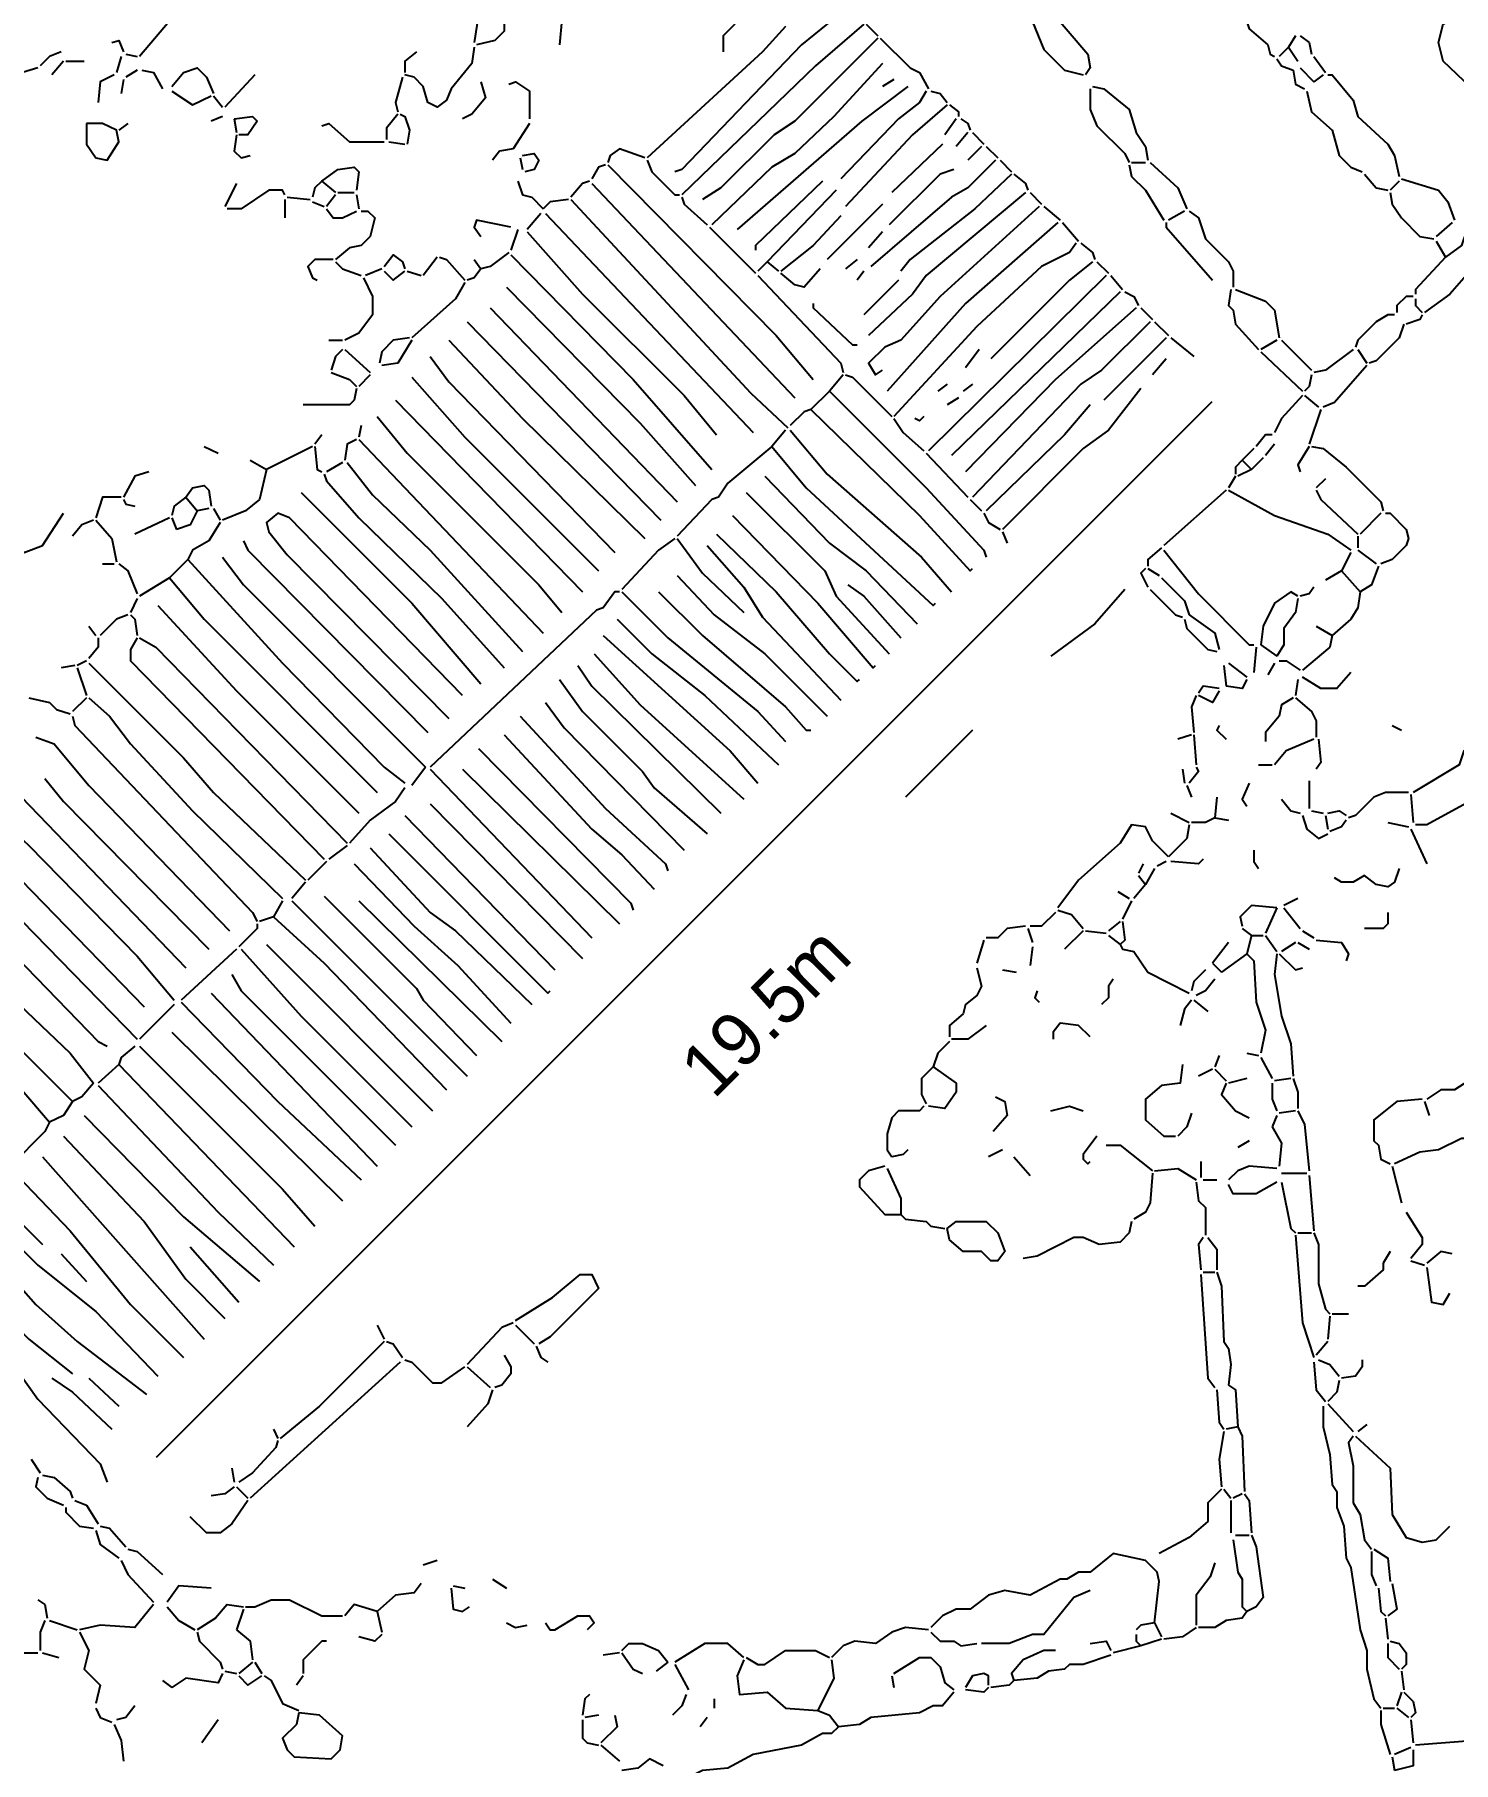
# Model space of a CAD drawing. Header units: millimetres. Extents: x 0 to 150953, y 0 to 85148.
# Drawn here: x 58317 to 76847, y 28669 to 51237 of the extents above; entities that cross this region are included whole.
import ezdxf
from ezdxf.enums import TextEntityAlignment as Align

# ---------------------------------------------------------------- set-up
doc = ezdxf.new("R2010")
doc.units = ezdxf.units.MM
for name, color, linetype in [('ANNOTATION', 3, 'Continuous'), ('LINEWORK', 7, 'Continuous'), ('RED_LINE', 1, 'Continuous')]:
    doc.layers.add(name, color=color, linetype=linetype)

msp = doc.modelspace()

# ---------------------------------------------------------------- linework, layer by layer
at = {"layer": 'LINEWORK'}
for points in [[(70866, 52366), (70897, 52095), (71348, 51402), (71499, 51041), (71770, 50770), (72011, 50709)], [(71077, 52457), (71258, 52186), (71469, 52005), (71559, 51583), (72072, 50980), (72102, 50800), (72041, 50709)], [(60200, 51553), (59688, 50950)], [(64208, 51583), (64117, 51493), (64057, 51131)], [(64208, 51583), (64449, 51432), (64449, 51282), (64328, 51161), (64087, 51101)], [(65322, 51523), (65202, 51432), (65172, 51101)], [(68818, 51493), (68335, 51101), (66769, 49474), (66678, 49444)], [(68125, 51342), (67823, 51011), (66317, 49625)], [(69149, 51372), (68516, 50830), (66769, 49142)], [(67462, 51372), (67311, 51221), (67311, 51011)], [(69179, 51372), (69330, 51221)], [(74151, 51402), (74181, 51312), (74422, 51101), (74452, 50980), (74512, 50950)], [(58664, 51011), (58513, 50950), (58392, 50830)], [(59327, 51131), (59417, 51161), (59477, 51011)], [(64057, 51071), (64027, 50860), (63756, 50528), (63695, 50378), (63575, 50287), (63454, 50348), (63394, 50559), (63274, 50679), (63153, 50709)], [(63304, 51011), (63153, 50890), (63153, 50739)], [(69330, 51191), (68245, 50107), (67974, 49926), (67281, 49233), (67040, 49082)], [(69360, 51191), (69752, 50800), (69872, 50739), (69993, 50528)], [(74693, 51071), (74572, 50950)], [(74783, 51221), (74693, 51071)], [(74693, 51071), (74813, 50890)], [(74844, 51221), (74964, 51131), (74994, 50980)], [(58362, 50800), (58061, 50709)], [(58694, 50890), (58543, 50709)], [(58724, 50890), (58965, 50890)], [(59447, 50950), (59387, 50739)], [(59507, 50980), (59658, 50950)], [(60110, 50559), (60261, 50739), (60441, 50800), (60562, 50679), (60652, 50468)], [(69390, 50860), (68757, 50167), (68245, 49685), (67944, 49504), (67160, 48751)], [(74542, 50920), (74603, 50830), (74753, 50770)], [(74844, 50800), (75024, 50619)], [(75024, 50950), (75175, 50739)], [(59357, 50709), (59176, 50619), (59146, 50348)], [(59477, 50649), (59447, 50468)], [(59658, 50770), (59507, 50679)], [(59718, 50770), (59869, 50739), (59989, 50528)], [(61195, 50709), (60803, 50287)], [(63123, 50679), (63033, 50348), (63063, 50227)], [(64147, 50619), (64208, 50408), (64027, 50197), (63906, 50137)], [(64509, 50589), (64599, 50619), (64780, 50498), (64780, 50137)], [(69721, 50559), (69119, 50107), (67492, 48691)], [(69541, 50649), (69390, 50559)], [(72132, 50559), (72283, 50528), (72614, 50257), (72704, 49956), (72825, 49775), (72855, 49594)], [(74753, 50770), (74783, 50589), (74904, 50528)], [(75145, 50709), (75024, 50619)], [(75205, 50709), (75265, 50709), (75537, 50378), (75597, 50167), (75989, 49805), (76079, 49655), (76139, 49384)], [(60110, 50498), (60381, 50318), (60622, 50438)], [(60652, 50438), (60773, 50287)], [(69962, 50498), (69872, 50348), (69601, 50137), (68848, 49353)], [(70023, 50498), (70143, 50468), (70234, 50348)], [(72102, 50528), (72102, 50257), (72192, 50046), (72554, 49685), (72614, 49564)], [(74934, 50498), (74994, 50227), (75265, 49986), (75356, 49655), (75506, 49504), (75657, 49444)], [(60773, 50167), (60622, 50107)], [(60923, 50137), (61164, 50167), (61225, 50107), (61104, 49926), (60984, 49926)], [(60923, 50137), (60954, 49956)], [(63063, 50197), (62912, 50016), (62912, 49866)], [(63093, 50197), (63153, 50167), (63213, 49986), (63183, 49805)], [(70234, 50318), (69782, 49926), (68908, 48992)], [(70354, 50137), (70204, 49926)], [(70264, 50318), (70384, 50227), (70384, 50167)], [(70414, 50137), (70505, 50077), (70535, 49986)], [(59537, 50077), (59417, 49986)], [(60954, 49926), (60923, 49715), (61014, 49625), (61134, 49655)], [(62068, 50046), (62159, 50077), (62430, 49835), (62882, 49835)], [(64780, 50077), (64569, 49745)], [(70505, 49956), (70354, 49775)], [(70565, 49956), (70716, 49805)], [(62942, 49835), (63153, 49805)], [(64569, 49745), (64388, 49715), (64298, 49594)], [(64690, 49655), (64840, 49685), (64901, 49594), (64840, 49474), (64720, 49444)], [(66287, 49625), (65955, 49745), (65835, 49655), (65805, 49564)], [(70173, 49805), (69511, 49173)], [(70686, 49775), (70505, 49594)], [(70746, 49775), (70897, 49625)], [(62068, 49323), (62279, 49474), (62490, 49504), (62550, 49444), (62520, 49203)], [(64660, 49625), (64690, 49474)], [(65774, 49534), (65684, 49504), (65594, 49353)], [(65805, 49534), (68004, 47305), (68486, 46732)], [(66317, 49594), (66377, 49444), (66678, 49142), (66739, 49142)], [(70866, 49594), (70505, 49233), (70294, 49112), (69239, 48208)], [(70324, 49474), (70143, 49414), (69480, 48751)], [(70927, 49594), (71077, 49444)], [(72614, 49534), (72644, 49384), (72825, 49203), (73066, 48811)], [(72644, 49564), (72825, 49564)], [(72885, 49564), (73247, 49233), (73367, 48962)], [(60954, 49293), (60803, 48992)], [(61586, 49142), (61556, 49203), (61375, 49203), (61014, 48962), (60833, 48962)], [(62068, 49323), (61978, 49233), (61948, 49112)], [(62068, 49323), (62249, 49173)], [(64629, 49323), (64690, 49142), (64810, 49112), (64961, 48962)], [(65563, 49323), (65473, 49293), (65322, 49112)], [(65594, 49293), (68245, 46491)], [(68607, 49323), (67733, 48480), (67733, 48419)], [(68787, 49203), (67884, 48269)], [(71077, 49414), (70595, 48962), (69752, 48299), (69631, 48148)], [(71107, 49414), (71258, 49293), (71288, 49203)], [(75687, 49414), (75838, 49233), (75989, 49203)], [(76139, 49323), (76019, 49203)], [(76169, 49353), (76651, 49203), (76772, 49052), (76862, 48811)], [(61586, 49082), (61586, 48841)], [(61616, 49112), (61918, 49082)], [(61948, 49052), (62098, 48992)], [(62249, 49142), (62129, 48992)], [(62279, 49173), (62490, 49173)], [(62520, 49142), (62550, 48962)], [(65292, 49082), (65051, 49052), (64961, 48962)], [(65322, 49082), (67673, 46551), (68155, 46099)], [(66769, 49112), (66799, 49022), (67100, 48751)], [(69390, 49022), (68667, 48299)], [(71258, 49173), (69962, 48088), (69782, 47847), (69209, 47305)], [(71439, 48992), (70143, 47817), (69631, 47244), (69420, 47154), (69209, 46943), (69300, 46792), (69390, 46853)], [(71318, 49173), (71469, 49022)], [(71499, 48992), (71710, 48811)], [(76019, 49173), (76049, 49022), (76169, 48841), (76410, 48600), (76591, 48570)], [(62129, 48962), (62219, 48841), (62340, 48841), (62520, 48932)], [(62581, 48932), (62671, 48932), (62761, 48841), (62701, 48600), (62581, 48480), (62430, 48449), (62249, 48299)], [(64539, 48721), (64087, 48811), (64057, 48721), (64147, 48600)], [(64931, 48901), (64750, 48691)], [(64991, 48901), (67703, 46039)], [(68848, 48871), (68486, 48480), (68064, 48148)], [(71680, 48781), (70475, 47726), (69450, 46581)], [(71740, 48781), (71951, 48540)], [(73096, 48781), (73096, 48721), (73699, 48028)], [(73337, 48932), (73126, 48811)], [(73397, 48932), (73518, 48841), (73608, 48570), (73910, 48269), (73970, 48148), (73970, 47937)], [(76832, 48781), (76621, 48600)], [(64629, 48691), (64539, 48419)], [(64750, 48660), (65473, 47847), (66799, 46521), (67221, 46009)], [(67130, 48721), (67733, 48118)], [(69390, 48660), (69209, 48449)], [(76621, 48540), (76742, 48329)], [(77013, 48660), (76953, 48480), (76742, 48329)], [(62219, 48299), (61978, 48299), (61888, 48208), (61948, 48058), (62008, 48028)], [(62882, 48208), (63002, 48359), (63123, 48269), (63153, 48178)], [(63575, 48329), (63394, 48088)], [(63605, 48329), (63695, 48299), (63936, 48028)], [(64057, 48299), (64147, 48178)], [(64509, 48389), (64268, 48208), (64147, 48178)], [(64539, 48359), (66136, 46732), (67160, 45557)], [(69059, 48299), (68908, 48178)], [(71921, 48510), (71831, 48389), (71469, 48208), (70625, 47425), (69541, 46250)], [(71981, 48510), (72132, 48389), (72162, 48299)], [(76742, 48329), (76350, 47907), (76350, 47847)], [(62249, 48269), (62340, 48178), (62581, 48088)], [(62852, 48178), (62641, 48088)], [(62882, 48148), (63002, 48028), (63153, 48148)], [(63183, 48148), (63364, 48088)], [(64147, 48178), (64057, 48058), (63967, 48028)], [(67884, 48269), (67763, 48148)], [(67763, 48088), (68848, 46943), (68878, 46822)], [(67884, 48269), (68034, 48148)], [(68577, 48178), (68366, 47937), (68245, 47967), (68064, 48118)], [(69149, 48148), (69059, 48028)], [(72313, 48088), (69993, 45798)], [(72132, 48269), (71831, 48028), (70806, 47003)], [(72192, 48269), (72343, 48118)], [(72373, 48088), (72524, 47907)], [(77013, 48088), (76802, 47847), (76471, 47606)], [(62611, 48058), (62731, 47817), (62731, 47576), (62550, 47335), (62370, 47244)], [(63936, 47998), (63816, 47787), (63243, 47274)], [(64479, 47937), (66226, 46160), (66949, 45346)], [(69601, 48028), (69149, 47576)], [(72493, 47877), (70294, 45738)], [(72554, 47877), (72674, 47817), (72734, 47696)], [(73940, 47907), (73910, 47696), (73970, 47636), (74000, 47455), (74301, 47124)], [(74000, 47907), (74392, 47756), (74512, 47636), (74572, 47274)], [(64268, 47666), (66708, 45135)], [(68486, 47726), (68486, 47666), (68998, 47184), (69059, 47184)], [(72704, 47666), (71650, 46732), (70475, 45527)], [(72765, 47666), (72915, 47515)], [(76320, 47817), (76230, 47817), (76109, 47696), (76109, 47606)], [(76350, 47787), (76350, 47696), (76441, 47606)], [(63967, 47485), (66498, 44894)], [(72885, 47485), (72252, 46853), (71981, 46672), (70565, 45195)], [(72945, 47485), (73126, 47305)], [(76079, 47576), (75989, 47576), (75838, 47485), (75597, 47244), (75567, 47154)], [(76199, 47455), (76139, 47274), (75838, 46973), (75748, 46943)], [(76441, 47576), (76410, 47515), (76230, 47455)], [(62159, 47244), (62340, 47244)], [(63213, 47274), (63002, 47244), (62852, 47094), (62822, 46943)], [(63243, 47244), (63063, 46943), (62852, 46913)], [(63726, 47244), (64690, 46220), (66287, 44653)], [(73096, 47274), (72283, 46461)], [(73156, 47274), (73458, 47033)], [(74542, 47244), (74331, 47124)], [(74603, 47244), (74994, 46853)], [(62340, 47124), (62249, 47033), (62189, 46853)], [(62370, 47124), (62701, 46822)], [(63484, 47033), (63726, 46702), (65895, 44472)], [(70655, 47124), (70475, 46883)], [(73096, 47003), (72915, 46792)], [(74331, 47094), (74874, 46581)], [(75537, 47124), (75175, 46853), (75024, 46822)], [(75597, 47124), (75717, 46943)], [(62189, 46822), (62430, 46732), (62520, 46642)], [(62701, 46792), (62550, 46642)], [(63243, 46762), (63936, 45979), (65684, 44231)], [(68878, 46792), (68697, 46581)], [(68908, 46792), (68998, 46762), (69511, 46250)], [(74994, 46792), (74964, 46642), (74904, 46581)], [(75717, 46913), (75296, 46431), (75145, 46370)], [(62520, 46612), (62490, 46461), (62430, 46401), (61827, 46401)], [(68697, 46581), (68456, 46340)], [(68697, 46581), (69962, 45316), (70716, 44502), (70746, 44412)], [(70234, 46672), (70113, 46581)], [(70384, 46491), (70234, 46401)], [(70565, 46672), (70445, 46581)], [(72765, 46612), (72343, 46069), (72011, 45828), (70957, 44774)], [(74874, 46521), (74603, 46220), (74512, 46039)], [(74904, 46521), (75085, 46370)], [(63033, 46461), (65473, 43960)], [(68456, 46340), (68366, 46310), (68185, 46129)], [(68456, 46340), (69872, 44954), (70535, 44231), (70565, 44261)], [(72102, 46401), (71770, 46009), (70746, 45015)], [(75115, 46340), (74964, 45888)], [(62581, 46129), (62550, 45979)], [(62791, 46250), (63183, 45768), (64901, 44050), (65202, 43689)], [(68125, 46069), (67944, 45858)], [(68185, 46069), (68667, 45497), (69902, 44412), (70294, 43960)], [(69541, 46220), (69661, 46039), (69932, 45798)], [(69932, 46250), (69872, 46190), (69812, 46220)], [(60532, 45858), (60713, 45768)], [(61948, 45858), (61345, 45557)], [(62068, 46009), (61978, 45888)], [(61978, 45858), (62008, 45557), (62068, 45527)], [(62520, 45949), (62400, 45888), (62370, 45677)], [(62550, 45949), (64961, 43418)], [(67944, 45858), (67371, 45376), (67251, 45195), (67160, 45165), (66708, 44683)], [(67944, 45858), (68396, 45316), (70053, 43779), (70083, 43809)], [(74241, 45828), (74090, 45677)], [(74482, 46009), (74392, 46009), (74271, 45858)], [(74512, 45888), (74392, 45738)], [(74964, 45858), (74813, 45617), (74844, 45527)], [(74994, 45858), (75145, 45828), (75446, 45587), (75898, 45135), (75928, 45015)], [(61134, 45677), (61345, 45557)], [(62340, 45647), (62129, 45527)], [(62400, 45647), (62731, 45226), (63484, 44502), (64690, 43177)], [(69962, 45768), (70505, 45195)], [(74090, 45677), (74000, 45587), (74000, 45497)], [(74090, 45677), (74211, 45557)], [(74362, 45708), (74211, 45557)], [(59809, 45527), (59628, 45467), (59477, 45195)], [(61345, 45557), (61255, 45165), (61074, 45015), (60773, 44894)], [(62098, 45497), (62129, 45406), (62550, 44924), (63635, 43870), (64449, 42966)], [(67853, 45467), (68697, 44593), (69179, 44231), (69842, 43538)], [(74000, 45467), (73910, 45316)], [(74211, 45557), (74030, 45467)], [(75175, 45436), (75055, 45316)], [(59447, 45195), (59206, 45195), (59116, 44924)], [(59477, 45165), (59507, 45105), (59628, 45075)], [(60291, 45195), (60140, 45075), (60110, 44954)], [(60291, 45195), (60381, 45316), (60532, 45346), (60592, 45286), (60622, 45075)], [(60291, 45195), (60441, 45015)], [(61797, 45256), (63243, 43809), (64147, 42755)], [(67612, 45256), (68637, 44231), (68787, 43900), (69480, 43147)], [(70535, 45165), (70686, 45015)], [(73879, 45286), (73066, 44563)], [(73910, 45286), (74512, 44954), (75205, 44713), (75506, 44502)], [(75055, 45286), (75115, 45165), (75597, 44713)], [(58091, 44984), (57941, 44774), (58031, 44593), (58182, 44472), (58423, 44563), (58694, 44984)], [(60080, 44924), (59628, 44713)], [(60110, 44924), (60170, 44774)], [(60441, 45015), (60351, 44834), (60170, 44774)], [(60592, 45045), (60441, 45015)], [(60652, 45045), (60743, 44894)], [(63906, 42604), (61647, 44924), (61496, 44984), (61345, 44864), (61375, 44743), (61616, 44442), (63726, 42303)], [(67432, 44954), (68546, 43809), (69269, 42966), (69300, 42996)], [(70716, 44984), (70776, 44864), (70927, 44774)], [(75898, 44984), (75627, 44713)], [(75958, 44984), (76019, 44984), (76230, 44774), (76260, 44653), (76230, 44563), (76049, 44382), (75898, 44322)], [(59085, 44894), (58935, 44834), (58814, 44683)], [(59116, 44894), (59327, 44653), (59387, 44352)], [(60743, 44864), (60592, 44623), (60381, 44502), (60321, 44382)], [(67221, 44713), (68004, 43960), (68697, 43147), (69059, 42785), (69089, 42815)], [(70957, 44743), (71017, 44593)], [(61044, 44623), (61104, 44502), (63454, 42122)], [(66678, 44653), (66467, 44502), (65985, 43990)], [(66708, 44653), (67040, 44201), (67582, 43689)], [(67100, 44563), (67582, 44020), (67823, 43629), (68848, 42544)], [(73036, 44533), (72855, 44382), (72855, 44292)], [(73066, 44502), (73518, 43930), (74181, 43267), (74241, 43267)], [(75506, 44472), (75386, 44231)], [(75597, 44683), (75597, 44533)], [(75597, 44502), (75838, 44322)], [(59206, 44322), (59357, 44322)], [(59417, 44322), (59537, 44231), (59658, 43930)], [(60321, 44382), (60080, 44141)], [(60321, 44382), (61556, 43026), (62882, 41670), (63153, 41459)], [(60773, 44412), (61044, 44050), (63424, 41670)], [(72825, 44261), (72765, 44201), (72855, 44020)], [(72855, 44261), (73006, 44171)], [(75868, 44292), (75778, 44050), (75627, 43960)], [(60080, 44141), (59688, 43900)], [(60080, 44141), (60532, 43599), (62791, 41339)], [(66708, 44171), (67191, 43659), (67853, 43147), (68667, 42333)], [(68938, 44050), (69149, 43900), (69631, 43357)], [(73036, 44141), (73337, 43840), (73397, 43659)], [(75024, 44020), (74964, 43930), (74844, 43900)], [(75386, 44231), (75175, 44111)], [(75386, 44231), (75627, 43960)], [(59658, 43870), (59568, 43689)], [(65955, 43960), (65895, 43960), (65744, 43749)], [(65985, 43960), (66588, 43357), (67763, 42393), (68125, 42002)], [(66467, 43960), (67040, 43388), (68125, 42454), (68396, 42152), (68456, 42152)], [(72554, 43990), (72162, 43538), (71590, 43116)], [(72885, 43990), (73217, 43659), (73307, 43629)], [(74813, 43900), (74723, 43960), (74512, 43809), (74362, 43508), (74331, 43267)], [(74813, 43870), (74783, 43689), (74633, 43478), (74633, 43267), (74542, 43116)], [(75627, 43960), (75597, 43749), (75506, 43599), (75265, 43388)], [(59537, 43659), (59387, 43599), (59176, 43388)], [(59568, 43659), (59628, 43599), (59658, 43388)], [(59929, 43779), (60954, 42664), (62550, 41068)], [(65744, 43749), (65654, 43719), (63484, 41670)], [(65925, 43599), (66377, 43147), (67070, 42604), (68034, 41700)], [(73337, 43599), (73367, 43478), (73638, 43207), (73759, 43177)], [(73397, 43659), (73729, 43418), (73789, 43207)], [(59025, 43508), (59116, 43388)], [(59146, 43357), (59146, 43237), (59025, 43086)], [(59658, 43357), (59568, 43207), (59568, 43056), (62098, 40465)], [(59688, 43357), (59899, 43237), (62400, 40676)], [(65744, 43388), (67401, 41881), (67763, 41459)], [(75265, 43388), (75235, 43237), (74874, 42936)], [(75055, 43508), (75265, 43388)], [(65624, 43147), (66226, 42484), (67582, 41248)], [(74271, 43237), (74241, 42906)], [(74331, 43267), (74542, 43116)], [(58844, 42996), (58664, 42966)], [(58995, 43056), (58875, 42996)], [(58875, 42966), (58995, 42604)], [(59025, 43026), (60261, 41791), (60652, 41339), (61857, 40194)], [(65413, 42996), (65594, 42725), (67281, 41068)], [(73849, 42996), (73879, 42725)], [(73910, 43026), (74151, 42845)], [(74512, 43026), (74422, 42875)], [(74572, 43056), (74663, 43056), (74844, 42936)], [(75506, 42906), (75326, 42695), (75115, 42695), (74874, 42845)], [(65172, 42815), (65473, 42393), (66256, 41610), (66407, 41399), (67100, 40796)], [(73789, 42695), (73578, 42725), (73518, 42634)], [(73789, 42664), (73699, 42514), (73518, 42604)], [(74151, 42815), (74090, 42695), (73879, 42725)], [(74813, 42815), (74783, 42604)], [(58242, 42574), (58513, 42514), (58603, 42423), (58784, 42363)], [(58995, 42574), (58814, 42393)], [(59025, 42574), (59296, 42333), (59568, 41971), (60381, 41098), (61556, 39953)], [(64991, 42514), (65232, 42182), (66799, 40585)], [(73488, 42604), (73427, 42454)], [(73427, 42454), (73458, 42122)], [(74753, 42574), (74603, 42484), (74572, 42333), (74392, 42122), (74392, 42002)], [(74783, 42574), (74994, 42393), (75055, 42273), (75055, 42062)], [(58814, 42333), (58844, 42213), (61164, 39772), (61225, 39651)], [(64660, 42333), (65774, 41128), (66558, 40405), (66588, 40314)], [(73789, 42213), (73759, 42152), (73879, 42032)], [(76049, 42213), (76169, 42152)], [(77495, 42243), (77375, 42243), (77224, 42062), (77164, 42062), (76983, 41881), (76923, 41700), (76320, 41339)], [(58332, 42062), (58573, 41971), (59025, 41429), (60863, 39531)], [(64449, 42092), (65594, 40857), (65985, 40525), (66407, 40073)], [(70565, 42152), (69691, 41278)], [(73427, 42092), (73247, 42032)], [(73458, 42092), (73488, 41700)], [(75024, 42032), (74663, 41881), (74512, 41700)], [(75085, 42032), (75115, 41730), (75055, 41640)], [(77706, 42002), (77676, 41730), (77495, 41459), (76501, 40917), (76350, 40917)], [(64117, 41911), (66106, 39892), (66136, 39802)], [(57278, 41550), (58242, 40646), (59658, 39199), (60140, 38627)], [(57971, 41580), (58031, 41399), (60291, 39049)], [(63424, 41670), (63243, 41429)], [(63484, 41640), (65594, 39441)], [(63906, 41640), (65955, 39621)], [(73307, 41640), (73337, 41459)], [(73488, 41670), (73518, 41610), (73397, 41459)], [(74301, 41700), (74482, 41700)], [(58453, 41520), (58694, 41218), (60592, 39290)], [(63153, 41399), (63033, 41218), (62701, 40977), (62430, 40676)], [(73367, 41429), (73427, 41278)], [(74181, 41459), (74090, 41248), (74151, 41158)], [(74964, 41489), (74964, 41128)], [(76260, 41339), (75958, 41339), (75808, 41278), (75567, 41037), (75476, 41007)], [(76290, 41309), (76320, 40947)], [(57127, 41128), (57699, 40646), (59748, 38537)], [(63484, 41188), (65473, 39169)], [(73759, 41278), (73729, 41007)], [(74603, 41248), (74723, 41098), (74844, 41068)], [(74994, 41098), (75145, 41068)], [(75205, 41068), (75356, 41098), (75446, 41037)], [(63153, 41037), (65112, 39019)], [(73126, 40495), (72915, 40706), (72825, 40887), (72644, 40917), (72493, 40676), (71951, 40194), (71680, 39832)], [(73397, 40917), (73367, 40736), (73126, 40495)], [(73156, 41068), (73397, 40947)], [(73729, 41007), (73608, 40947), (73427, 40947)], [(73729, 41007), (73910, 40977)], [(74874, 41037), (74934, 40857), (75085, 40736), (75205, 40796)], [(75175, 41037), (75205, 40857)], [(75446, 40977), (75386, 40887), (75235, 40827)], [(75989, 40947), (76260, 40887)], [(76290, 40857), (76501, 40405)], [(62400, 40646), (62159, 40465)], [(62942, 40796), (65021, 38717), (65051, 38748)], [(56253, 40465), (57639, 39019), (58784, 37934), (59085, 37542)], [(57248, 40525), (57308, 40525), (59658, 38115)], [(62129, 40435), (61888, 40194)], [(62490, 40405), (63274, 39591), (63846, 39079), (64539, 38326)], [(62701, 40616), (63484, 39772), (63816, 39531), (64810, 38567)], [(72795, 40405), (72734, 40284)], [(73096, 40435), (72976, 40375)], [(73578, 40465), (73518, 40405), (73156, 40435)], [(74241, 40585), (74241, 40435), (74301, 40344)], [(57037, 40344), (57127, 40164), (59146, 38085), (59266, 38024)], [(72734, 40254), (72825, 40134)], [(72945, 40344), (72825, 40134)], [(76139, 40344), (76079, 40164), (75989, 40103), (75838, 40134), (75687, 40254), (75537, 40164), (75386, 40164), (75296, 40224)], [(56103, 40013), (58814, 37301)], [(61857, 40164), (61677, 39953)], [(62098, 39983), (63304, 38778), (63394, 38627), (64087, 37904)], [(72463, 40043), (72614, 39953)], [(72825, 40134), (72674, 39953)], [(74813, 39953), (74633, 39862)], [(55801, 39742), (56615, 38898), (58151, 37452), (58513, 37030)], [(61556, 39923), (61436, 39712)], [(61677, 39923), (63967, 37633)], [(62550, 39923), (64419, 38085)], [(71650, 39772), (71469, 39591), (71318, 39591)], [(71680, 39802), (71861, 39742), (72011, 39561)], [(72644, 39923), (72524, 39682)], [(74542, 39832), (74211, 39862), (74060, 39712), (74090, 39591)], [(74542, 39832), (74392, 39501)], [(74633, 39832), (74844, 39561)], [(75989, 39772), (75989, 39621), (75928, 39561), (75687, 39561)], [(61225, 39621), (61225, 39561), (60984, 39320)], [(61436, 39712), (61255, 39651)], [(61436, 39712), (62098, 39109), (63695, 37452)], [(71258, 39591), (71017, 39561), (70897, 39441), (70746, 39441)], [(71288, 39561), (71348, 39380)], [(72011, 39531), (71770, 39290)], [(72041, 39531), (72313, 39501)], [(72493, 39651), (72343, 39531)], [(72524, 39651), (72554, 39410), (72493, 39350)], [(74090, 39561), (74211, 39471)], [(74874, 39531), (75024, 39441)], [(60954, 39290), (60230, 38627)], [(61014, 39290), (61797, 38416), (63243, 36970)], [(61345, 39350), (63515, 37181)], [(70716, 39410), (70625, 39109)], [(71348, 39320), (71318, 39079)], [(72343, 39471), (72493, 39350)], [(72493, 39350), (72524, 39290), (72674, 39260), (72855, 38989), (73397, 38717)], [(73910, 39380), (73699, 39109)], [(74211, 39471), (74151, 39230)], [(74211, 39471), (74362, 39471)], [(74392, 39471), (74542, 39260)], [(74783, 39380), (74603, 39260)], [(74813, 39380), (74964, 39290)], [(75055, 39410), (75386, 39380), (75476, 39230), (75446, 39139)], [(70625, 39049), (70686, 38808), (70625, 38687), (70475, 38567), (70445, 38446), (70264, 38296), (70264, 38145)], [(73699, 39109), (73819, 38989)], [(74151, 39230), (73819, 38989)], [(74151, 39230), (74241, 39139), (74271, 38597), (74392, 38235), (74331, 37934)], [(74542, 39230), (74512, 38958), (74603, 38416), (74723, 38055), (74753, 37633)], [(74572, 39230), (74783, 39019), (74874, 39049)], [(60893, 38958), (61014, 38748), (63033, 36729)], [(70957, 39019), (71138, 38989)], [(72403, 38898), (72343, 38808), (72343, 38657), (72252, 38567)], [(73608, 39019), (73458, 38868), (73427, 38748)], [(73729, 38898), (73608, 38748), (73488, 38687)], [(60230, 38597), (61496, 37301), (62581, 36277)], [(60622, 38717), (62791, 36458)], [(71409, 38748), (71379, 38657), (71439, 38597)], [(73427, 38627), (73337, 38506), (73277, 38296)], [(73458, 38627), (73638, 38476)], [(60140, 38567), (59688, 38115)], [(60110, 38205), (62340, 36006)], [(70746, 38296), (70505, 38115), (70294, 38115)], [(72102, 38145), (71951, 38296), (71710, 38326), (71620, 38205), (71620, 38115)], [(59628, 38024), (59447, 37874), (59417, 37783)], [(59688, 38024), (61556, 36156), (61978, 35674)], [(70264, 38085), (70113, 37934), (70053, 37753)], [(74151, 37934), (74301, 37904)], [(59417, 37783), (59146, 37542)], [(59417, 37783), (61707, 35403)], [(70053, 37753), (69902, 37603), (69902, 37392), (69962, 37271)], [(70053, 37753), (70354, 37542), (70354, 37422), (70204, 37211), (69993, 37241)], [(73307, 37783), (73277, 37542), (73036, 37512), (72825, 37331), (72825, 37060), (73066, 36849), (73217, 36849)], [(73699, 37723), (73518, 37633)], [(73789, 37904), (73729, 37753)], [(73729, 37723), (73879, 37572)], [(74331, 37874), (74482, 37603)], [(59085, 37542), (58935, 37362), (58814, 37301)], [(59146, 37512), (60713, 35855), (61436, 35162)], [(73879, 37542), (73819, 37392), (74000, 37181), (74181, 37090)], [(74151, 37603), (73910, 37542)], [(74482, 37542), (74482, 37331), (74542, 37181)], [(74723, 37603), (74512, 37572)], [(74753, 37603), (74813, 37422), (74813, 37211)], [(77224, 37572), (77043, 37572), (76862, 37452), (76682, 37452), (76501, 37331)], [(58814, 37301), (58694, 37120), (58513, 37030)], [(69932, 37241), (69872, 37181), (69601, 37181), (69511, 37090), (69450, 36879), (69450, 36669), (69511, 36578)], [(70866, 37362), (70987, 37301), (71017, 37120), (70836, 36910)], [(71590, 37181), (71831, 37241), (72011, 37181)], [(76441, 37331), (76109, 37301), (75808, 37060), (75808, 36789), (75868, 36729), (75898, 36548), (76019, 36488)], [(76471, 37301), (76531, 37120)], [(58513, 37030), (58453, 36910), (58001, 36458)], [(58965, 37120), (60261, 35795), (61255, 34951)], [(73427, 37151), (73367, 36970), (73247, 36849)], [(74542, 37120), (74482, 36970)], [(74783, 37181), (74572, 37151)], [(74813, 37181), (74904, 37000), (74964, 36397)], [(58694, 36849), (59748, 35735), (60291, 34981), (60803, 34469)], [(72192, 36849), (72011, 36608), (72011, 36548), (72072, 36488), (72102, 36518)], [(74181, 36789), (74030, 36699)], [(74482, 36970), (74603, 36759), (74572, 36458)], [(77284, 36970), (77043, 36819), (76953, 36819), (76651, 36669), (76410, 36638), (76079, 36488)], [(58423, 36578), (60532, 34198)], [(69721, 36669), (69661, 36608), (69511, 36578)], [(70957, 36669), (70776, 36578)], [(71107, 36578), (71318, 36337)], [(72313, 36729), (72493, 36729), (72915, 36397)], [(58001, 36427), (58784, 35614), (59568, 34650), (60261, 33957)], [(69420, 36458), (69209, 36397), (69089, 36277), (69089, 36186), (69420, 35825), (69631, 35825)], [(69450, 36427), (69631, 36036), (69631, 35825)], [(72915, 36367), (72885, 35976), (72825, 35855), (72674, 35765)], [(72945, 36397), (73247, 36427), (73488, 36277)], [(73548, 36518), (73548, 36307)], [(74542, 36427), (74181, 36458), (74030, 36397), (73910, 36277)], [(74603, 36367), (74934, 36367)], [(74964, 36337), (75024, 35614)], [(76049, 36458), (76169, 35976)], [(73488, 36247), (73518, 36006), (73608, 35915), (73608, 35554)], [(73578, 36277), (73759, 36277)], [(74542, 36247), (74271, 36096), (73970, 36096), (73910, 36217)], [(74603, 36247), (74723, 35644), (74783, 35584)], [(57820, 36036), (58423, 35433)], [(57549, 35674), (57880, 35162), (58332, 34650), (58875, 34168), (59778, 33475)], [(69631, 35825), (69691, 35765), (69962, 35735), (70023, 35674), (70204, 35644)], [(72644, 35735), (72614, 35584), (72493, 35463), (72222, 35433), (72011, 35524), (71891, 35524), (71409, 35283), (71228, 35252)], [(76230, 35855), (76441, 35524), (76441, 35433), (76290, 35252)], [(58031, 35493), (58362, 35162), (59116, 34559), (59929, 33716)], [(73578, 35524), (73518, 35433), (73548, 35102)], [(73638, 35524), (73759, 35373), (73759, 35102)], [(74783, 35554), (74874, 34409), (75024, 33957)], [(74813, 35584), (74994, 35584)], [(75024, 35584), (75085, 35433), (75085, 34921), (75175, 34590), (75235, 34529)], [(57097, 35373), (58242, 34198), (58814, 33746)], [(58664, 35313), (58995, 34951)], [(60351, 35403), (60984, 34680)], [(76019, 35343), (75928, 35192), (75928, 35102), (75687, 34891), (75597, 34891)], [(76290, 35222), (76471, 35162)], [(76832, 35313), (76682, 35343), (76501, 35192)], [(64599, 34439), (65081, 34740), (65443, 35042), (65594, 35042), (65684, 34861), (65051, 34228), (64901, 34138)], [(73548, 35042), (73638, 33686), (73729, 33565)], [(73578, 35072), (73729, 35072)], [(73759, 35072), (73819, 34891), (73849, 34168), (73910, 34077), (73940, 33866), (73910, 33595)], [(76501, 35132), (76561, 34680), (76712, 34650), (76802, 34800)], [(57097, 34650), (57248, 34620), (58061, 33836), (58362, 33414), (59176, 32571), (59266, 32330)], [(75265, 34529), (75476, 34529)], [(62791, 34379), (62882, 34198)], [(64569, 34409), (64419, 34349), (63967, 33866)], [(64599, 34379), (64840, 34138)], [(75235, 34499), (75205, 34198)], [(62882, 34168), (62038, 33324), (61526, 32902)], [(62912, 34168), (63002, 34138), (63123, 33957)], [(64870, 34107), (64931, 33957), (65021, 33897)], [(75205, 34168), (75055, 33987)], [(63093, 33897), (61134, 32119)], [(63153, 33927), (63243, 33897), (63515, 33625), (63635, 33625), (63936, 33836)], [(64449, 33987), (64539, 33836), (64539, 33746), (64419, 33595), (64328, 33565)], [(75024, 33897), (75055, 33535), (75175, 33384)], [(75085, 33927), (75235, 33866), (75356, 33716)], [(75657, 33927), (75657, 33836), (75567, 33716), (75386, 33686)], [(58543, 33686), (58814, 33505), (59327, 33023)], [(59025, 33686), (59417, 33324)], [(63967, 33836), (64268, 33565)], [(75356, 33656), (75326, 33505), (75205, 33384)], [(64298, 33535), (64238, 33354), (63967, 33053)], [(73759, 33535), (73789, 33113), (73849, 33023)], [(73910, 33595), (74000, 33535), (74030, 33053)], [(75145, 33324), (75145, 33053), (75235, 32691), (75265, 32300), (75326, 32209), (75326, 31998), (75416, 31757), (75446, 31335), (75506, 31215), (75627, 30401), (75717, 30130), (75717, 29889), (75808, 29498), (75898, 29377)], [(75205, 33354), (75537, 32993)], [(61436, 33023), (61496, 32902)], [(73849, 32993), (73789, 32631), (73819, 32270)], [(74030, 33053), (73879, 33023)], [(74030, 33053), (74090, 32932), (74120, 32209)], [(75717, 33083), (75597, 32993)], [(61496, 32872), (61466, 32782), (61164, 32450), (60984, 32330)], [(75537, 32932), (75476, 32842), (75537, 32541), (75537, 32059), (75627, 31908), (75687, 31577), (75778, 31456)], [(75567, 32932), (76019, 32511), (76049, 31908), (76230, 31607), (76441, 31546), (76621, 31577), (76802, 31757)], [(58272, 32631), (58392, 32450)], [(60893, 32511), (60923, 32330)], [(58362, 32390), (58332, 32270), (58483, 32119), (58694, 32028)], [(58423, 32420), (58573, 32390), (58784, 32209), (58814, 32119)], [(58844, 32089), (58995, 32028), (59146, 31787)], [(61104, 32089), (60893, 31787), (60743, 31667), (60562, 31667), (60351, 31878)], [(60923, 32270), (60803, 32179), (60622, 32149)], [(60954, 32270), (61104, 32119)], [(73819, 32239), (73638, 32059), (73638, 31818), (73397, 31607), (73006, 31396)], [(73849, 32239), (73940, 32119)], [(73940, 32089), (73940, 31667)], [(74090, 32179), (73970, 32119)], [(74120, 32179), (74181, 32089), (74211, 31667)], [(58724, 31998), (58724, 31938), (58905, 31757), (59085, 31727)], [(59116, 31697), (59176, 31516), (59417, 31335)], [(59176, 31757), (59296, 31727), (59507, 31486)], [(74000, 31637), (74181, 31637)], [(74211, 31637), (74271, 31486), (74362, 30823), (74271, 30703), (74151, 30642)], [(59537, 31456), (59658, 31426), (59989, 31125)], [(72945, 30492), (73006, 31034), (72976, 31155), (72825, 31305), (72403, 31396), (72102, 31155), (71951, 31155), (71800, 31064), (71710, 31064), (71318, 30853), (70987, 30914), (70776, 30853), (70535, 30673), (70354, 30673), (70173, 30582), (70023, 30432)], [(73970, 31577), (74030, 31155), (74090, 31064), (74090, 30703), (74151, 30642)], [(75778, 31426), (75778, 31125), (75838, 30974)], [(75808, 31456), (75989, 31335), (76019, 31034)], [(59447, 31305), (59537, 31125), (59869, 30763)], [(63575, 31305), (63394, 31245)], [(73729, 31275), (73669, 31094), (73488, 30853), (73488, 30462)], [(60622, 30944), (60200, 30974), (60050, 30763)], [(63364, 31004), (63274, 30884), (63033, 30853), (62791, 30642)], [(63756, 30944), (63786, 30673), (63906, 30642), (63997, 30703)], [(63786, 30974), (63936, 30944)], [(64298, 31064), (64479, 30944)], [(75868, 30944), (75898, 30642), (75958, 30582)], [(76049, 31004), (76109, 30673), (75989, 30582)], [(58362, 30793), (58453, 30733), (58483, 30552)], [(59869, 30733), (59628, 30432), (59176, 30462), (58905, 30401)], [(60050, 30703), (60200, 30522), (60411, 30401)], [(60833, 30733), (60682, 30552), (60441, 30401)], [(60833, 30733), (61044, 30703)], [(61074, 30703), (61195, 30703), (61405, 30793), (61647, 30793), (62068, 30582), (62340, 30582)], [(62791, 30642), (62490, 30733), (62370, 30582)], [(72102, 30914), (71891, 30823), (71499, 30341), (71348, 30341), (71047, 30221), (70686, 30221)], [(58453, 30522), (58392, 30371), (58392, 30130)], [(58513, 30522), (58875, 30401)], [(61044, 30673), (60954, 30401)], [(62791, 30642), (62852, 30371)], [(64479, 30492), (64599, 30432), (64750, 30462)], [(64991, 30492), (65051, 30401), (65112, 30401), (65413, 30582), (65563, 30582), (65624, 30492), (65533, 30401)], [(72945, 30492), (72765, 30462), (72704, 30401)], [(72945, 30492), (73036, 30311)], [(74151, 30642), (74090, 30552), (73879, 30522), (73729, 30432), (73518, 30432)], [(75958, 30552), (75989, 30281)], [(58905, 30371), (59025, 30130), (58965, 29889), (59176, 29678), (59116, 29437)], [(60441, 30371), (60471, 30251), (60743, 29980), (60773, 29889)], [(60954, 30401), (61134, 30251), (61164, 30010)], [(62129, 30251), (62068, 30251), (61827, 30010), (61827, 29829)], [(62852, 30341), (62761, 30251), (62550, 30311)], [(69993, 30401), (69691, 30432), (69511, 30371), (69300, 30221), (69028, 30251), (68878, 30191), (68727, 30040)], [(70023, 30371), (70143, 30251), (70324, 30251), (70414, 30191), (70625, 30221)], [(72102, 30221), (72313, 30251), (72373, 30130)], [(72704, 30341), (72704, 30251), (72765, 30191)], [(73036, 30281), (72765, 30191)], [(73488, 30432), (73307, 30311), (73066, 30281)], [(76019, 30251), (76139, 30221), (76230, 30100), (76230, 29949), (76169, 29889)], [(58182, 30100), (58362, 30100)], [(58423, 30100), (58634, 30040)], [(65955, 30100), (65744, 30070)], [(65985, 30130), (66076, 30221), (66256, 30221), (66467, 30130), (66588, 29980)], [(65985, 30100), (66136, 29889), (66256, 29829)], [(67582, 30040), (67371, 30221), (67070, 30221), (66678, 29980)], [(67612, 30040), (67763, 29949), (67853, 29949), (68125, 30130), (68516, 30130), (68697, 30040)], [(69541, 29829), (69872, 30040), (70023, 30040), (70143, 29919), (70204, 29708), (70324, 29618)], [(71650, 30130), (71499, 30130), (71228, 30010), (71077, 29829), (71107, 29739)], [(72373, 30070), (72011, 29949), (71831, 29949), (71770, 29889), (71559, 29859), (71409, 29769), (71107, 29739)], [(72765, 30191), (72403, 30100)], [(75989, 30221), (75989, 30040), (76139, 29889)], [(60773, 29829), (60713, 29708), (60291, 29769), (60110, 29648)], [(60803, 29859), (60954, 29829)], [(61164, 29980), (60984, 29829)], [(60984, 29799), (61104, 29678), (61285, 29799)], [(61195, 29980), (61285, 29829)], [(61315, 29799), (61405, 29739), (61556, 29437), (61767, 29347)], [(61827, 29799), (61737, 29678)], [(66588, 29980), (66437, 29859)], [(66678, 29949), (66859, 29618)], [(67582, 30010), (67492, 29799), (67522, 29558), (67884, 29588), (68125, 29377), (68546, 29347)], [(68727, 30010), (68757, 29769), (68546, 29347)], [(69511, 29799), (69541, 29648)], [(70776, 29678), (70776, 29799), (70716, 29829), (70565, 29799), (70475, 29648)], [(76169, 29859), (76199, 29618)], [(59989, 29739), (60110, 29648)], [(70324, 29588), (70173, 29407), (70053, 29407), (69872, 29317), (69239, 29256), (69089, 29166), (68818, 29136)], [(70776, 29648), (70716, 29588), (70475, 29618)], [(71107, 29739), (71047, 29678), (70806, 29648)], [(76169, 29588), (76109, 29407)], [(76199, 29588), (76320, 29467), (76350, 29317), (76290, 29256)], [(59116, 29377), (59176, 29256), (59327, 29196)], [(59628, 29407), (59507, 29256), (59387, 29226)], [(65563, 29558), (65503, 29498), (65473, 29287)], [(66829, 29558), (66769, 29407), (66648, 29287)], [(67191, 29498), (67191, 29377)], [(68546, 29347), (68697, 29287), (68818, 29136)], [(75898, 29347), (75898, 29166), (76019, 28774)], [(75928, 29377), (76079, 29377)], [(76109, 29377), (76260, 29256)], [(80990, 29467), (80900, 29407), (80659, 29407), (80327, 29317), (79996, 29317), (79664, 29226), (79152, 29196), (79032, 29136), (78429, 29106), (78309, 29046), (76350, 28895)], [(59357, 29166), (59447, 28955), (59477, 28684)], [(60713, 29226), (60502, 28925)], [(65473, 29226), (65473, 28985), (65533, 28925), (65684, 28895)], [(65684, 29287), (65503, 29256)], [(65895, 29287), (65925, 29136), (65714, 28925)], [(68818, 29136), (68727, 29046), (68607, 29046), (68335, 28895), (67703, 28774), (67371, 28594), (67040, 28563), (66739, 28413), (66588, 28413), (66106, 28232), (65805, 28262)], [(67100, 29256), (67010, 29136)], [(76290, 29226), (76320, 28925)], [(65714, 28895), (65955, 28684)], [(66528, 28624), (66347, 28714), (66196, 28594), (65985, 28563)], [(76049, 28744), (76079, 28563)], [(76290, 28865), (76079, 28774)], [(76320, 28835), (76320, 28624), (76079, 28563)]]:
    msp.add_lwpolyline(points, dxfattribs=at)
for points in [[(76712, 51372), (77043, 51583), (77194, 51553), (77344, 51402), (77525, 51071), (77796, 50950), (77917, 50830), (77947, 50619), (77887, 50438), (77796, 50348), (77525, 50257), (77344, 50287), (76712, 50890), (76651, 51131)], [(58995, 50077), (58995, 49805), (59116, 49625), (59266, 49594), (59417, 49835), (59387, 49986), (59206, 50077)], [(70234, 35644), (70354, 35735), (70746, 35735), (70897, 35584), (70987, 35343), (70897, 35222), (70806, 35222), (70686, 35343), (70445, 35343), (70264, 35493)], [(61767, 29317), (61737, 29166), (61556, 28985), (61616, 28835), (61707, 28744), (62189, 28714), (62309, 28835), (62340, 29015), (62038, 29287)]]:
    msp.add_lwpolyline(points, close=True, dxfattribs=at)
at = {"layer": 'RED_LINE'}
msp.add_line((73694, 46440), (59904, 32652), dxfattribs=at)

# ---------------------------------------------------------------- texts
at = {"layer": 'ANNOTATION'}
msp.add_text('19.5m', height=700, rotation=44.9962, dxfattribs=at).set_placement((67859, 38485), align=Align.MIDDLE_CENTER)

doc.saveas('drawing.dxf')
